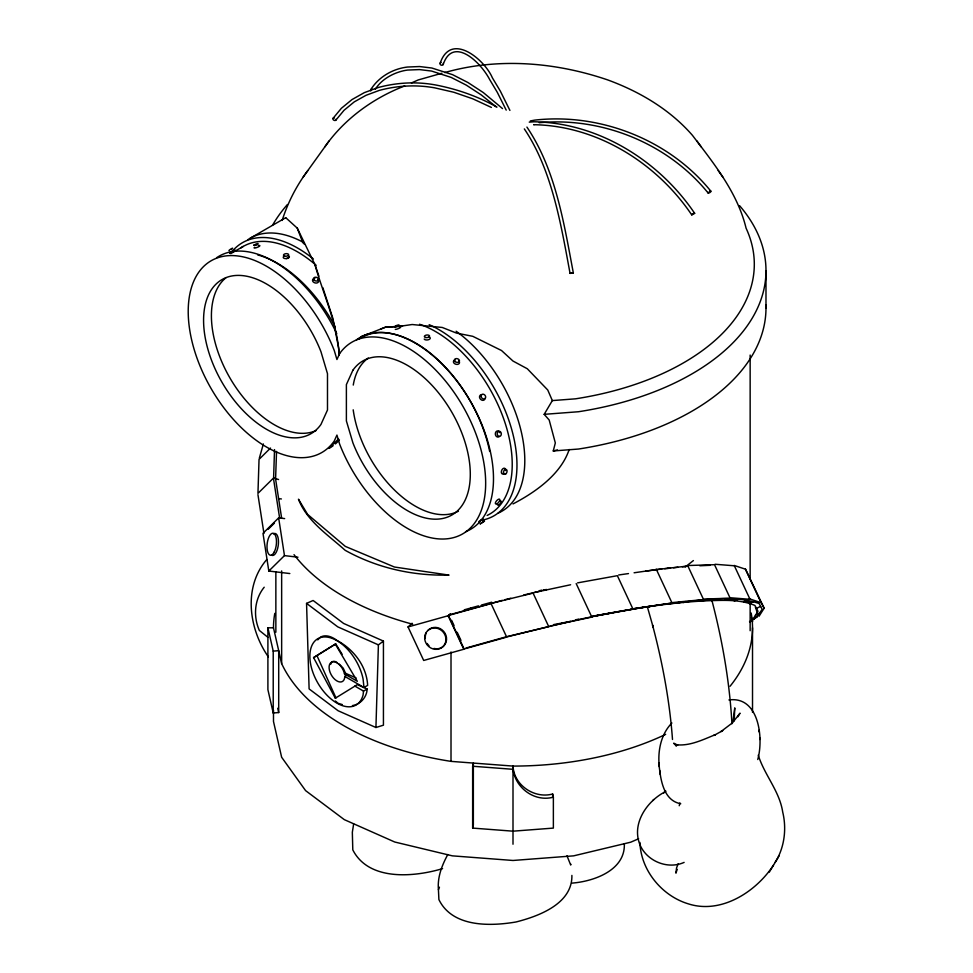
<?xml version="1.0" encoding="UTF-8"?>
<svg xmlns="http://www.w3.org/2000/svg" width="973" height="973" viewBox="0 0 973 973"><rect width="100%" height="100%" fill="white"/><g stroke="black" fill="none" stroke-linecap="round" stroke-linejoin="round"><path stroke-width="1.46" d="M728.923 699.952C759.11 695.804 763.769 738.495 757.748 759.524M375.931 727.5L378.4 644.868L383.435 641.085L343.639 623.462L313.111 600.487L306.556 603.382L309.11 688.92L338.118 710.752L375.931 727.5L383.435 725.189L383.435 641.085M270.518 448.054L259.037 459.378L257.954 493.384L273.608 477.95L274.52 449.599M276.539 451.411L275.59 479.008L281.647 518.232M733.131 720.482L734.773 707.882L734.189 720.835M342.119 654.245L335.721 643.895L313.586 657.614L335.32 698.2L357.298 684.651L367.149 689.03L363.537 691.11L363.063 695.05A38.275 22.099 60 0 1 321.394 688.507A38.275 22.099 60 0 1 321.394 637.315A38.275 22.099 60 0 1 363.063 678.874L363.987 687.497L367.636 685.381C366.699 666.237 353.673 649.271 337.096 640.526A38.798 19.168 65.9 0 0 320.506 637.145L317.733 639.881M367.149 689.03C366.87 697.179 360.521 704.343 352.445 705.595M353.649 823.912L352.335 832.28L352.798 849.879C368.779 881.331 414.048 877.147 442.581 868.634M472.635 828.096L472.635 766.238L473.352 763.075L473.352 824.934L472.635 828.096L513.002 831.173L553.369 828.096L553.369 797.167L552.652 794.004C534.445 799.015 513.939 785.235 513.002 766.079L451.01 761.373A239.516 138.275 0 0 1 281.647 663.598L273.486 627.804A239.516 138.275 0 0 1 274.8 613.367M679.239 805.729L679.92 802.944M765.933 305.048A252.98 146.059 0 0 1 578.473 449.04L553.26 450.961L555.328 442.946L549.186 420.02L544.175 414.34L552.336 400.584L547.763 390.015L527.293 368.743L513.002 361.056L501.545 350.535L472.781 336.317L456.495 333.094L442.241 327.463L412.175 324.52L399.903 326.283M569.181 449.477C560.971 474.338 535.393 492.229 513.002 503.917M485.016 398.419L484.834 399.088A3.077 2.493 49 0 1 482.657 400.341L481.939 400.207A3.077 2.493 49 0 1 481.89 394.673M259.341 458.137L263.379 443.956M775.14 862.443C784.457 847.726 786.804 828.935 782.718 812.09C779.519 791.037 764.462 775.043 758.259 755.182M282.158 220.445C287.826 202.506 296.558 185.575 307.845 170.53M677.208 869.4L675.907 873.146L676.563 867.892L678.23 863.696M571.893 875.408C572.501 903.71 538.896 916.177 516.031 921.978C489.906 926.43 452.36 927.305 438.896 899.587L438.434 889.711L439.455 887.169M570.981 864.292L570.689 865.021L566.967 855.741M738.252 716.031L737.923 716.76L740.027 713.16L732.487 722.817L720.957 731.587L722.732 730.601L713.914 735.454L715.398 734.639C703.005 739.638 689.687 746.352 675.943 744.722L677.695 745.099L673.657 743.202L676.43 746.036L675.992 745.513M447.799 854.525C441.937 865.338 437.291 877.184 438.434 889.711M440.197 63.087C451.095 31.233 484.761 59.779 492.326 77.718L500.377 91.194L509.913 110.411M443.177 64.534C452.688 36.305 479.798 60.764 489.638 79.482L497.337 92.399L506.215 110.119M490.976 603.442L533.082 593.116L548.736 626.636L506.629 636.962L490.976 603.442L491.633 602.226L481.416 605.06M665.836 791.45C648.48 799.964 633.204 820.738 638.616 840.733C643.421 859.597 666.359 870.458 684.128 862.394M749.526 621.723L752.944 619.29L757.991 611.287L754.89 605.425C741.341 599.745 726.32 600.159 711.895 600.621C671.723 601.91 631.988 608.952 592.533 616.25L612.443 612.832L611.02 612.905M759.037 616.286L764.085 608.295M639.93 842.411C640.769 870.203 661.822 895.853 688.252 903.832C721.029 914.45 755.997 891.949 773.499 865.119M769.278 872.149L779.093 855.839M264.206 587.218C254.342 599.283 253.114 616.42 259.353 630.455L267.855 637.266M324.848 146.862C344.272 118.986 373.206 98.066 404.683 85.94M303.138 177.11L329.069 140.963M266.772 559.536C243.055 587.011 248.735 628.704 268.317 656.811M663.732 793.007L665.556 790.648M370.786 89.625C378.692 76.903 392.678 68.815 407.419 67.04L419.594 66.541L431.915 68.037L452.591 74.678L467.964 82.535L483.326 92.581L502.518 108.587M375.383 89.151C382.158 78.181 396.06 71.564 407.529 70.068L419.472 69.582L431.598 71.065L451.18 77.426L466.298 85.138L481.246 94.904L496.035 106.75M333.058 118.317L341.377 108.295L352.031 99.55L364.316 92.642L378.546 87.424C397.008 82.523 416.371 81.464 435.186 84.894L435.381 84.919C456.909 89.054 477.889 96.303 496.972 107.127M335.819 120.178L344.053 110.265L354.245 101.885L366.03 95.305L379.409 90.355C397.471 85.563 416.42 84.505 434.834 87.874L453.71 92.228L472.769 98.808L491.389 107.431M652.847 800.511L653.734 799.514M526.928 127.086C555.826 169.995 563.902 223.145 573.352 272.999L570.056 273.377L571.771 272.902M671.893 723.012C660.752 734.299 657.553 751.424 659.305 766.76M284.651 518.597L278.655 517.879L262.99 533.326L268.816 571.042L289.82 573.547M268.134 529.324L274.398 523.146M268.816 571.042L284.469 555.607L297.969 557.213M328.862 448.444L338.58 438.92M450.341 613.72L448.139 615.739L463.793 649.259L423.693 660.46L408.04 626.953L412.09 623.231M469.91 609.062L471.187 607.882L478.497 605.863M692.204 214.072L691.839 214.948L694.661 213.33C659.062 160.679 598.456 122.744 533.995 121.783L529.239 122.136M693.396 560.57L685.235 566.991M358.526 339.176L362.053 336.33L385.381 327.22L402.53 326.089M358.867 338.859L362.053 336.33L368.159 333.97M482.146 520.056C486.378 516.566 476.648 522.44 479.081 522.039M231.221 249.453C235.989 245.926 227.293 250.791 229.166 250.742M751.533 620.531L757.225 616.481M750.122 621.759L756.86 617.04L762.163 609.293L759.098 603.515C730.455 593.761 699.368 601.217 670.044 603.321C637.206 608.003 604.513 613.683 572.173 621.042M752.944 619.29L757.286 616.396M313.586 657.614L335.721 643.895M250.28 238.166L285.697 217.721M230.735 253.637L243.201 246.437M286.548 258.563L289.322 256.969M345.865 675.749L344.746 676.393A11.068 6.385 60 0 1 333.605 678.157A11.068 6.385 60 0 1 331.89 662.041A11.068 6.385 60 0 1 344.478 673.9L345.549 673.28L356.118 677.962M335.32 698.2L335.953 697.836L316.967 655.668M755.413 615.179L759.512 613.16M756.435 608.356L760.631 606.398M396.546 325.481C390.246 329.154 404.087 323.9 397.179 325.237M411.445 82.936L418.22 79.944L441.876 73.243M638.629 838.762L630.711 842.192L573.632 855.851L513.002 860.473L452.36 855.851L394.734 842.01L344.308 819.643L305.583 790.611L281.647 757.262L273.486 721.467L273.486 710.181M749.855 598.967L734.201 565.447L745.415 569.181L761.068 602.701L749.855 598.967L743.664 601.691L753.43 601.728L749.271 603.564M734.226 600.949L738.203 599.332L724.8 600.207M380.711 329.069L385.381 327.22L398.577 326.381M711.895 600.621L715.508 599.271L699.015 601.022L703.564 599.563L687.899 566.043L653.941 569.837M693.299 213.44L694.661 213.33M683.155 602.555L686.22 601.582L667.32 604.087M464.243 609.828L471.187 607.882M449.064 614.887L502.226 600.377M408.04 626.953L448.139 615.739M466.103 648.018L506.422 636.756L570.75 621.346L553.661 624.605M489.735 603.978L448.431 615.471L464.097 648.979L505.388 637.497M553.26 450.961L557.42 449.903M505.096 599.66L510.825 598.237M523.729 595.014L540.866 590.952M444.783 72.549C498.164 57.334 555.632 62.138 607.784 79.944C639.711 91.644 669.923 109.487 692.423 135.32C714.012 163.695 737.51 192.739 746.084 228.205A241.304 139.321 0 0 1 575.457 398.833L552.336 400.584M649.113 606.702L651.424 606.155L630.905 609.305L633.022 609.207L617.369 575.688L577.573 582.876M543.712 590.331L546.558 589.711M539.31 590.708L542.095 590.112M534.457 592.496L570.616 584.761M575.834 619.765L578.607 619.169M550.11 626.016L591.827 617.089L576.174 583.569M530.334 120.944L534.712 120.117C600.146 112.71 669.242 139.759 710.801 191.122M543.7 590.003L546.546 589.468M593.226 616.396L633.022 609.207M553.369 797.167C534.688 802.299 515.483 788.13 513.002 769.302L472.635 766.238M645.792 571.115L661.737 569.01M618.682 574.982L628.485 573.584M634.092 572.781L655.097 569.764M634.347 608.502L670.75 603.284M667.648 568.451L670.555 568.062L664.681 568.694M673.498 567.745L677.913 567.271M682.328 566.797L686.731 566.322M571.893 883.119C593.798 881.465 625.53 870.288 624.313 843.725M703.564 599.563L671.869 602.64L656.216 569.12M544.175 414.34L578.473 411.737A252.98 146.059 0 0 0 739.614 205.717M268.037 630.334L267.903 627.804L273.218 651.107L278.704 650.694L278.704 712.552L273.218 712.978L267.903 689.662L267.903 627.804L273.486 627.804M539.261 122.732C602.299 116.76 668.183 143.663 708.101 192.982M699.855 565.763L710.059 565.313M688.738 565.495L714.523 564.693L730.176 598.213L704.391 599.015M572.586 272.841L573.352 272.999M533.958 124.714L533.678 124.702C597.106 125.639 656.714 163.038 691.706 214.851M715.058 564.267L733.934 565.751M730.711 597.787L749.587 599.271M278.619 498.626L281.404 498.954M680.747 803.734C662.686 800.548 660.29 777.67 658.879 762.868M342.277 704.574L338.081 703.284L335.332 700.986M273.608 477.95L278.57 479.531M378.4 644.868L337.753 626.855L306.556 603.382M344.478 673.9L357.322 681.307L335.32 644.126M344.746 676.393L363.987 687.497M354.829 686.074L363.537 691.11M318.901 276.174L314.997 264.717L297.276 228.156L285.758 217.697M591.122 616.505L591.827 617.089M339.261 664.121L343.25 668.22L345.549 673.28M304.525 244.272L302.822 242.642L297.276 228.156M524.325 128.91C552.153 170.251 560.922 224.204 570.056 273.377M696.936 140.963L701.156 146.862M718.159 170.53L722.866 177.11M745.464 568.998L764.219 608.38L761.117 602.518M451.569 620.251L454.075 625.615M457.201 632.316L460.959 640.368M755.413 607.237L757.383 612.856M322.793 287.619L332.875 318.305L338.64 348.054L339.188 355.23C337.473 323.45 323.304 294.758 314.997 264.717M647.641 607.784L653.175 627.257L652.555 625.104C662.479 662.552 669.655 700.803 672.501 739.468M711.908 600.414C722.465 640.757 729.641 682.061 731.939 723.73M751.521 617.563L752.53 621.881L751.192 613.026M277.731 708.259L278.704 712.552M273.595 479.19L279.616 518.001M257.942 494.637L263.951 533.435M278.655 517.879L284.469 555.607M659.73 770.434L660.168 774.313M758.952 730.224L759.135 731.927M759.743 737.789L759.925 739.504M765.982 270.652L765.982 307.954M752.518 627.804L752.518 712.406M750.147 355.06L750.147 579.215M750.147 603.455L750.147 630.711M552.652 794.004L552.652 796.948M513.002 844.236L513.002 766.079A239.516 138.275 0 0 0 665.654 734.36M451.01 651.971L451.01 761.373M281.647 570.908L281.647 663.598M275.858 571.65L275.858 632.231M273.218 651.107L273.218 712.978M330.65 664.413A11.019 5.437 65.9 0 1 332.389 661.701A11.226 5.546 65.9 0 1 337.193 662.674M752.044 619.156A239.516 138.275 0 0 1 730.054 686.269M412.686 624.216A239.516 138.275 0 0 1 294.016 554.659M709.633 191.231A1.666 0.645 -30.9 0 1 710.849 191.596A1.666 0.645 -30.9 0 1 708.782 193.031A1.666 0.645 -30.9 0 1 708.283 192.168M370.725 90.927A1.666 1.265 24.8 0 1 372.209 89.273M335.94 119.314A1.666 1.107 27.5 0 1 334.736 120.482A1.666 1.107 27.5 0 1 332.875 118.974A1.666 1.107 27.5 0 1 334.396 118.061M443.238 63.452A1.666 1.411 15.5 0 1 442.241 65.191A1.666 1.411 15.5 0 1 440.124 64.182A1.666 1.411 15.5 0 1 441.122 62.43M272.513 225.31A252.98 146.059 0 0 1 287.412 204.537M458.405 511.214A88.969 51.362 60 0 1 395.257 490.818A88.969 51.362 60 0 1 353.199 409.828M353.26 385.065A88.969 51.362 60 0 1 368.232 358.028M316.164 430.516A88.969 51.362 60 0 1 230.492 378.923A88.969 51.362 60 0 1 226.137 277.585A88.969 51.362 60 0 1 320.981 351.764L327.487 373.693L327.487 410.01L320.981 424.41A88.969 51.362 60 0 1 226.052 388.932A88.969 51.362 60 0 1 226.052 277.633M247.933 239.65A110.691 63.914 60 0 1 304.281 242.885M456.142 331.234A110.691 63.914 60 0 1 521.333 431.988A110.691 63.914 60 0 1 498.152 513.124M216.626 257.723A110.691 63.914 60 0 1 336.755 333.63M339.419 439.893A110.691 63.914 60 0 1 335.357 443.931M333.155 445.695A110.691 63.914 60 0 1 329.677 447.981M356.386 339.881A110.691 63.914 60 0 1 471.163 402.554A110.691 63.914 60 0 1 465.544 531.745M429.166 324.678A110.691 63.914 60 0 1 512.37 431.903A110.691 63.914 60 0 1 480.735 520.409M231.781 251.898A110.691 63.914 60 0 1 313.391 258.976M240.696 248.03A108.477 62.637 60 0 1 316.164 265.301M419.545 324.252A108.477 62.637 60 0 1 503.771 419.095A108.477 62.637 60 0 1 487.132 515.435M257.65 254.89A108.477 62.637 60 0 1 335.332 327.098M362.625 336.962A108.477 62.637 60 0 1 489.674 451.472M283.642 256.507A3.077 1.532 -6.1 0 0 286.281 258.611L287.071 258.49A3.077 1.532 -6.1 0 0 289.249 257.237L289.358 256.823A3.077 1.532 -6.1 0 0 288.47 255.814M505.692 470.616A3.077 1.995 -67 0 0 502.676 468.901A3.077 1.995 -67 0 0 502.177 473.9L502.664 474.07A3.077 1.995 -67 0 0 504.355 473.377M424.216 339.042A3.077 1.532 -6.1 0 0 427.171 339.954L427.962 339.832A3.077 1.532 -6.1 0 0 430.139 338.58L430.248 338.178A3.077 1.532 -6.1 0 0 428.728 336.962M499.113 431.489A3.077 2.433 84.9 0 0 495.585 432.511A3.077 2.433 84.9 0 0 496.996 436.853L497.629 437.035A3.077 2.433 84.9 0 0 499.38 436.354M499.587 432.036A3.077 2.433 84.9 0 1 499.952 432.717M395.281 329.373A3.077 0.645 -21.2 0 0 397.665 328.886L398.419 328.594A3.077 0.645 -21.2 0 0 400.596 327.342L400.742 327.11A3.077 0.645 -21.2 0 0 399.489 326.952M499.55 500.864A3.077 1.253 -48.4 0 0 497.58 499.83A3.077 1.253 -48.4 0 0 495.658 503.905L496.023 503.978A3.077 1.253 -48.4 0 0 497.033 503.637M454.999 360.022A3.077 2.177 15 0 0 453.527 362.297A3.077 2.177 15 0 0 456.41 364.352L457.201 364.389A3.077 2.177 15 0 0 459.365 363.136L459.487 362.576A3.077 2.177 15 0 0 458.636 360.886M254.598 247.264A3.077 0.645 -21.2 0 0 256.775 247.543L257.517 247.251A3.077 0.645 -21.2 0 0 259.694 245.999L259.852 245.768A3.077 0.645 -21.2 0 0 258.587 245.61M314.838 278.558A3.077 2.177 15 0 0 312.564 280.662A3.077 2.177 15 0 0 315.52 283.009L316.298 283.046A3.077 2.177 15 0 0 318.475 281.793L318.597 281.233A3.077 2.177 15 0 0 317.745 279.543M427.828 630.553A11.068 10.253 47.4 0 1 445.95 635.296A11.068 10.253 47.4 0 1 433.982 648.456M429.008 645.695A11.068 10.253 47.4 0 1 427.159 643.481M425.31 638.13A11.068 10.253 47.4 0 1 426.32 632.778M273.498 533.885A11.068 4.597 -83.2 0 1 278.375 544.272A11.068 4.597 -83.2 0 1 271.564 555.145M339.601 353.649L336.938 359.524L334.286 350.572A110.691 63.914 60 0 0 216.176 258.344A110.691 63.914 60 0 0 216.176 396.826A110.691 63.914 60 0 0 334.286 440.964L336.938 435.077L339.601 444.029A110.691 63.914 60 0 0 457.699 536.269A110.691 63.914 60 0 0 457.699 397.787A110.691 63.914 60 0 0 339.601 353.649M352.907 370.202L346.388 384.603L346.388 420.92L352.907 442.849A88.969 51.362 60 0 0 447.823 516.967A88.969 51.362 60 0 0 447.823 405.68A88.969 51.362 60 0 0 352.907 370.202M229.652 253.016L234.639 249.781L229.652 253.016M480.248 523.839L484.445 521.114L480.248 523.839M253.819 245.184C257.906 246.461 261.032 240.915 253.819 245.184M448.784 575.079C412.552 575.943 377.086 567.989 345.318 550.39L344.783 549.976C327.804 534.639 307.067 521.382 298.456 499.185L307.626 514.413L345.318 546.4L394.43 567.016L448.784 575.079M505.936 473.754A2.591 1.678 -67 0 0 506.361 469.545A2.591 1.678 -67 0 0 503.406 472.319A2.591 1.678 -67 0 0 505.936 473.754M425.663 337.522A2.591 1.289 -6.1 0 0 429.543 336.099A2.591 1.289 -6.1 0 0 425.675 335.271A2.591 1.289 -6.1 0 0 425.663 337.522M497.568 432.328A2.591 2.043 84.9 0 0 499.149 436.415A2.591 2.043 84.9 0 0 501.107 432.778A2.591 2.043 84.9 0 0 497.568 432.328M481.051 396.412A2.591 2.104 49 0 0 484.785 398.711A2.591 2.104 49 0 0 484.226 394.576A2.591 2.104 49 0 0 481.051 396.412M498.796 504.792A2.591 1.058 -48.4 0 0 501.095 501.217A2.591 1.058 -48.4 0 0 497.921 503.053A2.591 1.058 -48.4 0 0 498.796 504.792M455.084 361.53A2.591 1.837 15 0 0 459.365 361.299A2.591 1.837 15 0 0 456.301 358.587A2.591 1.837 15 0 0 455.084 361.53M284.761 256.167A2.591 1.289 -6.1 0 0 288.64 254.744A2.591 1.289 -6.1 0 0 284.785 253.929A2.591 1.289 -6.1 0 0 284.761 256.167M314.182 280.188A2.591 1.837 15 0 0 318.463 279.956A2.591 1.837 15 0 0 315.398 277.232A2.591 1.837 15 0 0 314.182 280.188M424.702 638.702A11.068 10.253 47.4 0 0 441.328 647.921A11.068 10.253 47.4 0 0 439.881 629.373A11.068 10.253 47.4 0 0 424.702 638.702M274.313 551.873A11.068 4.597 -83.2 0 0 273.899 533.545A11.068 4.597 -83.2 0 0 266.991 547.264A11.068 4.597 -83.2 0 0 274.313 551.873"/></g></svg>
